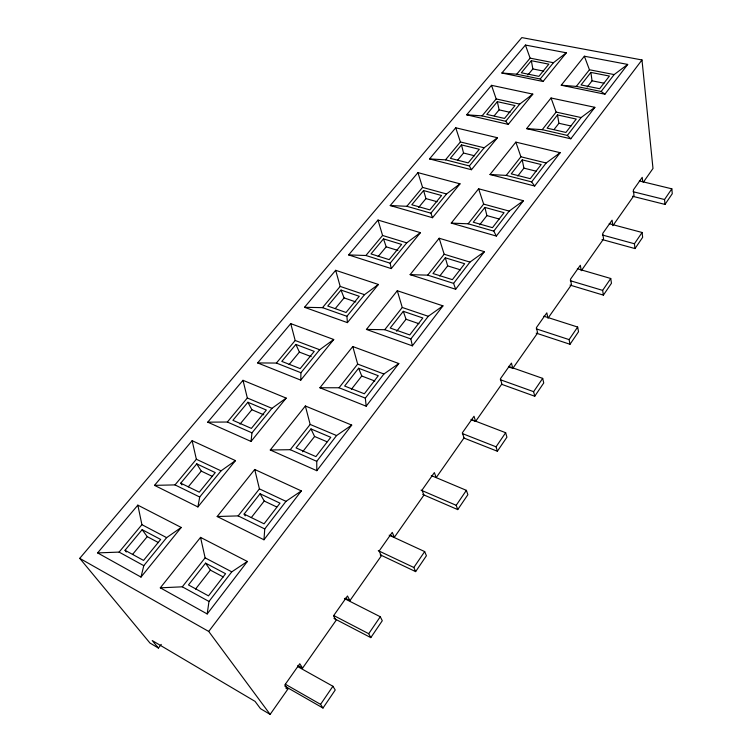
<?xml version="1.0" encoding="UTF-8"?>
<svg xmlns="http://www.w3.org/2000/svg" width="752" height="752" viewBox="0 0 752 752"><rect width="100%" height="100%" fill="white"/><g stroke="black" fill="none" stroke-linecap="round" stroke-linejoin="round"><path stroke-width="1.13" d="M300.772 380.127L300.941 372.738L319.666 349.736L333.728 339.5L290.751 323.633L257.645 362.934L300.772 380.127L333.728 339.5M263.961 539.776L264.751 528.947L285.976 501.34L301.345 490.915L254.721 469.474L217.187 516.521L263.961 539.776L301.345 490.915M251.036 441.433L251.976 432.851L271.933 408.345L286.183 398.099L242.999 380.315L207.74 422.173L251.036 441.433L286.183 398.099M207.195 613.952L208.99 601.459L231.776 571.84L247.361 561.471L200.54 537.389L160.308 587.829L207.195 613.952L247.361 561.471M197.898 506.933L199.712 497.025L221.032 470.846L235.461 460.619L192.136 440.7L154.508 485.36L197.898 506.933L235.461 460.619M140.991 577.075L143.801 565.664L166.624 537.642L181.232 527.462L137.842 505.147L97.61 552.908L140.991 577.075L181.232 527.462M284.905 686.209L322.993 708.036L335.242 689.998L332.91 686.256L297.745 666.629M334.01 618.454L370.811 637.621L382.289 620.72L380.268 616.753L344.416 598.564M380.211 554.807L415.64 571.614L426.412 555.747L424.673 551.583L389.179 535.189M422.709 494.44L457.742 509.602L467.876 494.684L466.39 490.351L431.291 475.574M463.834 438.002L497.373 451.247L506.923 437.194L505.664 432.72L470.987 419.4M501.65 384.3L534.738 396.238L543.743 382.965L542.69 378.378L508.455 366.374M536.195 333.127L570.016 344.275L578.532 331.735L577.658 327.045L543.799 316.207M570.035 285.093L603.395 295.132L611.461 283.26L610.746 278.494L577.357 268.737M602.032 239.512L635.008 248.574L642.659 237.322L642.095 232.481L609.186 223.711M632.507 196.263L665.003 204.412L672.269 193.715L671.837 188.827L639.313 180.931M322.993 708.036L320.578 704.361L332.91 686.256M370.811 637.621L368.715 633.701L380.268 616.753M415.64 571.614L413.835 567.487L424.673 551.583M457.742 509.602L456.201 505.306L466.39 490.351M497.373 451.247L496.057 446.81L505.664 432.72M534.738 396.238L533.629 391.67L542.69 378.378M570.016 344.275L569.104 339.613L577.658 327.045M603.395 295.132L602.643 290.385L610.746 278.494M635.008 248.574L634.415 243.761L642.095 232.481M665.003 204.412L664.542 199.534L671.837 188.827M161.257 644.398L158.409 648.055L152.242 640.563L255.05 701.372L260.521 708.694L270.137 714.4L287.79 689.227L284.839 684.95L299.766 663.743L302.595 668.114L336.059 620.4L333.484 615.86L347.471 595.988L349.943 600.604L381.349 555.822L379.102 551.056L392.243 532.388L394.396 537.219L423.921 495.107L421.985 490.154L434.346 472.594L436.207 477.595L464.022 437.927L462.358 432.814L474.014 416.251L475.602 421.411L501.866 383.971L500.437 378.726L511.445 363.094L512.798 368.377L537.624 332.986L536.411 327.618L546.826 312.841L547.973 318.228L571.473 284.717L570.458 279.265L580.318 265.259L581.277 270.739L603.555 238.967L602.728 233.44L612.081 220.157L612.852 225.703M613.519 224.763L634.011 195.539L633.344 189.955L642.227 177.331L642.725 181.815M643.486 182.031L652.99 168.476L641.982 59.963L521.822 37.6L79.731 558.351L149.968 643.045L158.409 648.055M270.137 714.4L208.718 631.445L641.982 59.963M316.818 470.696L351.72 425.096L305.359 405.995L270.269 449.987L316.818 470.696L316.742 461.333L336.576 435.549L351.72 425.096M366.177 406.202L398.814 363.545L352.782 346.54L319.91 387.759L366.177 406.202L365.34 398.137L383.905 374.007L398.814 363.545M412.359 345.845L442.956 305.857L397.3 290.733L366.431 329.432L412.359 345.845L410.865 338.945L428.273 316.301L442.956 305.857M455.665 289.257L484.41 251.685L439.168 238.243L410.131 274.649L455.665 289.257L453.588 283.382L427.709 275.147L410.131 274.649M496.358 236.072L523.411 200.718L478.62 188.79L451.247 223.1L496.358 236.072L493.773 231.127L468.139 223.805L451.247 223.1M534.663 186.017L560.174 152.684L515.853 142.119L490.013 174.511L534.663 186.017L531.626 181.89L506.256 175.395L490.013 174.511M570.796 138.8L594.879 107.32L551.047 97.995L526.616 128.62L570.796 138.8L567.365 135.416L542.258 129.664L526.616 128.62M604.918 94.207L627.704 64.428L584.37 56.221L561.236 85.22L604.918 94.207L601.149 91.49L576.323 86.414L561.236 85.22M453.588 283.382L469.953 262.1L484.41 251.685M493.773 231.127L509.179 211.086L523.411 200.718M531.626 181.89L546.168 162.987L560.174 152.684M567.365 135.416L581.099 117.556L594.879 107.32M601.149 91.49L614.149 74.58L627.704 64.428M195.548 589.079L210.344 570.11L205.587 563.154L188.479 584.943L208.492 595.866L225.581 573.71L205.587 563.154M251.318 517.583L264.225 501.029L260.07 493.754L244.118 514.077L245.199 515.872M302.642 451.792L314.59 436.48L310.961 428.931L296.053 447.929L315.906 456.605L330.777 437.316L310.961 428.931M351.381 389.31L361.759 376.009L358.61 368.254L344.642 386.049L364.363 393.785L378.284 375.727L358.61 368.254M396.652 331.284L406.033 319.252L403.307 311.319L390.194 328.022L409.755 334.922L422.831 317.983L403.307 311.319M439.76 276.022L447.675 265.879L445.325 257.804L464.67 263.736L452.384 279.659L432.983 273.521L445.325 257.804M479.691 224.829L486.901 215.598L484.89 207.411L504.047 212.675L492.475 227.677L473.262 222.216L484.89 207.411M517.799 175.987L523.918 168.138L522.217 159.866L541.177 164.538L530.263 178.685L511.238 173.844L522.217 159.866M554.111 129.438L558.924 123.281L557.486 114.934L576.239 119.07L565.927 132.446L547.108 128.15L557.486 114.934M587.18 87.053L592.05 80.802L590.875 72.418L609.411 76.065L599.654 88.717L581.042 84.929L590.875 72.418M160.308 587.829L182.304 586.814L205.117 557.843L200.54 537.389M217.187 516.521L238.149 515.891L259.421 488.875L254.721 469.474M270.269 449.987L290.272 449.696L310.162 424.438L305.359 405.995M319.91 387.759L339.039 387.759L357.67 364.09L352.782 346.54M366.431 329.432L384.761 329.696L402.254 307.474L397.3 290.733M427.709 275.147L444.169 254.242L439.168 238.243M468.139 223.805L483.649 204.102L478.62 188.79M506.256 175.395L520.901 156.792L515.853 142.119M542.258 129.664L556.113 112.076L551.047 97.995M576.323 86.414L589.436 69.757L584.37 56.221M347.415 322.627L378.388 284.463L335.674 270.306L304.513 307.295L347.415 322.627L346.907 316.291L364.513 294.671L378.388 284.463M391.256 268.596L420.406 232.669L378.002 220.063L348.637 254.919L391.256 268.596L390.147 263.2L406.738 242.84L420.406 232.669M432.532 217.713L460.017 183.836L417.952 172.631L390.232 205.55L432.532 217.713L430.896 213.173L406.841 206.302L390.232 205.55M471.466 169.726L497.429 137.729L455.731 127.784L429.514 158.916L471.466 169.726L469.361 165.948L445.504 159.838L429.514 158.916M508.249 124.39L532.811 94.113L491.507 85.324L466.672 114.802L508.249 124.39L505.729 121.288L482.088 115.874L466.672 114.802M543.057 81.489L566.331 52.8L525.432 45.054L501.866 73.019L543.057 81.489L540.171 79.007L516.756 74.213L501.866 73.019M430.896 213.173L446.547 193.96L460.017 183.836M469.361 165.948L484.147 147.787L497.429 137.729M505.729 121.288L519.726 104.105L532.811 94.113M540.171 79.007L553.434 62.717L566.331 52.8M132.512 554.487L147.232 536.637L142.147 529.671L125.029 550.295L126.345 552.015M188.301 486.826L201.263 471.109L196.761 463.862L180.762 483.151L181.928 484.937M240.001 424.128L251.873 409.727L247.906 402.245L232.904 420.312L251.375 428.396L266.358 410.056L247.906 402.245M289.116 364.56L299.39 352.096L295.884 344.425L281.803 361.392L300.198 368.612L314.251 351.4L295.884 344.425M335.326 308.508L344.078 297.895L341.004 290.065L327.75 306.026L346.052 312.475L359.259 296.297L341.004 290.065M378.19 256.526L386.199 246.816L383.492 238.863L371.009 253.913L389.179 259.656L401.624 244.419L383.492 238.863M418.638 207.467L425.942 198.603L423.592 190.557L441.574 195.501L429.834 209.883L411.795 204.76L423.592 190.557M457.63 160.176L463.533 153.023L461.484 144.901L479.315 149.291L468.214 162.883L450.335 158.334L461.484 144.901M494.224 115.789L499.112 109.867L497.345 101.68L515.017 105.581L504.507 118.44L486.788 114.407L497.345 101.68M527.895 74.965L532.858 68.94L531.344 60.715L548.847 64.155L538.883 76.356L521.333 72.775L531.344 60.715M97.61 552.908L119.098 552.1L141.912 524.67L137.842 505.147M154.508 485.36L175.009 484.899L196.357 459.256L192.136 440.7M207.74 422.173L227.339 422.022L247.333 397.987L242.999 380.315M257.645 362.934L276.398 363.056L295.188 340.487L290.751 323.633M304.513 307.295L322.505 307.653L340.177 286.409L335.674 270.306M348.637 254.919L365.914 255.492L382.571 235.47L378.002 220.063M406.841 206.302L422.568 187.398L417.952 172.631M445.504 159.838L460.384 141.959L455.731 127.784M482.088 115.874L496.179 98.944L491.507 85.324M516.756 74.213L530.113 58.158L525.432 45.054M530.113 58.158L553.434 62.717M589.436 69.757L614.149 74.58M532.858 68.94L543.734 71.12M592.05 80.802L603.978 83.199M496.179 98.944L519.726 104.105M556.113 112.076L581.099 117.556M499.112 109.867L510.1 112.33M558.924 123.281L570.984 125.988M460.384 141.959L484.147 147.787M520.901 156.792L546.168 162.987M633.043 191.704L664.542 199.534M463.533 153.023L474.615 155.796M523.918 168.138L536.12 171.193M602.408 235.028L634.415 243.761M422.568 187.398L446.547 193.96M483.649 204.102L509.179 211.086M425.942 198.603L437.128 201.724M486.901 215.598L499.225 219.029M570.27 280.703L602.643 290.385M382.571 235.47L406.738 242.84M444.169 254.242L469.953 262.1M386.199 246.816L397.864 250.435M447.675 265.879L460.497 269.855M365.914 255.492L390.147 263.2M536.242 328.85L569.104 339.613M340.177 286.409L364.513 294.671M402.254 307.474L428.273 316.301M344.078 297.895L355.837 301.947M406.033 319.252L418.967 323.717M508.709 366.938L511.783 368.019M322.505 307.653L346.907 316.291M384.761 329.696L410.865 338.945M500.296 379.713L533.629 391.67M295.188 340.487L319.666 349.736M357.67 364.09L383.905 374.007M299.39 352.096L311.215 356.627M361.759 376.009L374.806 381.01M471.476 419.823L475.602 421.411M462.386 433.575L496.057 446.81M276.398 363.056L300.941 372.738M339.039 387.759L365.34 398.137M247.333 397.987L271.933 408.345M310.162 424.438L336.576 435.549M251.873 409.727L263.755 414.794M314.59 436.48L327.035 441.781M421.026 490.154L456.201 505.306M227.339 422.022L251.976 432.851M290.272 449.696L316.742 461.333M390.185 535.274L394.396 537.219M196.357 459.256L221.032 470.846M259.421 488.875L285.976 501.34M196.761 463.862L215.269 472.604L199.28 492.184L180.762 483.151M260.07 493.754L279.998 503.163L264.074 523.815L244.118 514.077M378.275 550.68L413.835 567.487M201.263 471.109L212.515 476.458M264.225 501.029L276.736 506.98M175.009 484.899L199.712 497.025M238.149 515.891L264.751 528.947M345.177 598.188L349.943 600.604M333.832 615.578L368.715 633.701M141.912 524.67L166.624 537.642M205.117 557.843L231.776 571.84M142.147 529.671L160.674 539.457L143.557 560.409L125.029 550.295M147.232 536.637L158.503 542.615M210.344 570.11L223.269 576.963M119.098 552.1L143.801 565.664M182.304 586.814L208.99 601.459M297.811 665.435L302.595 668.114M79.731 558.351L208.718 631.445M285.365 684.226L320.578 704.361M285.873 688.127L287.79 689.227"/></g></svg>
